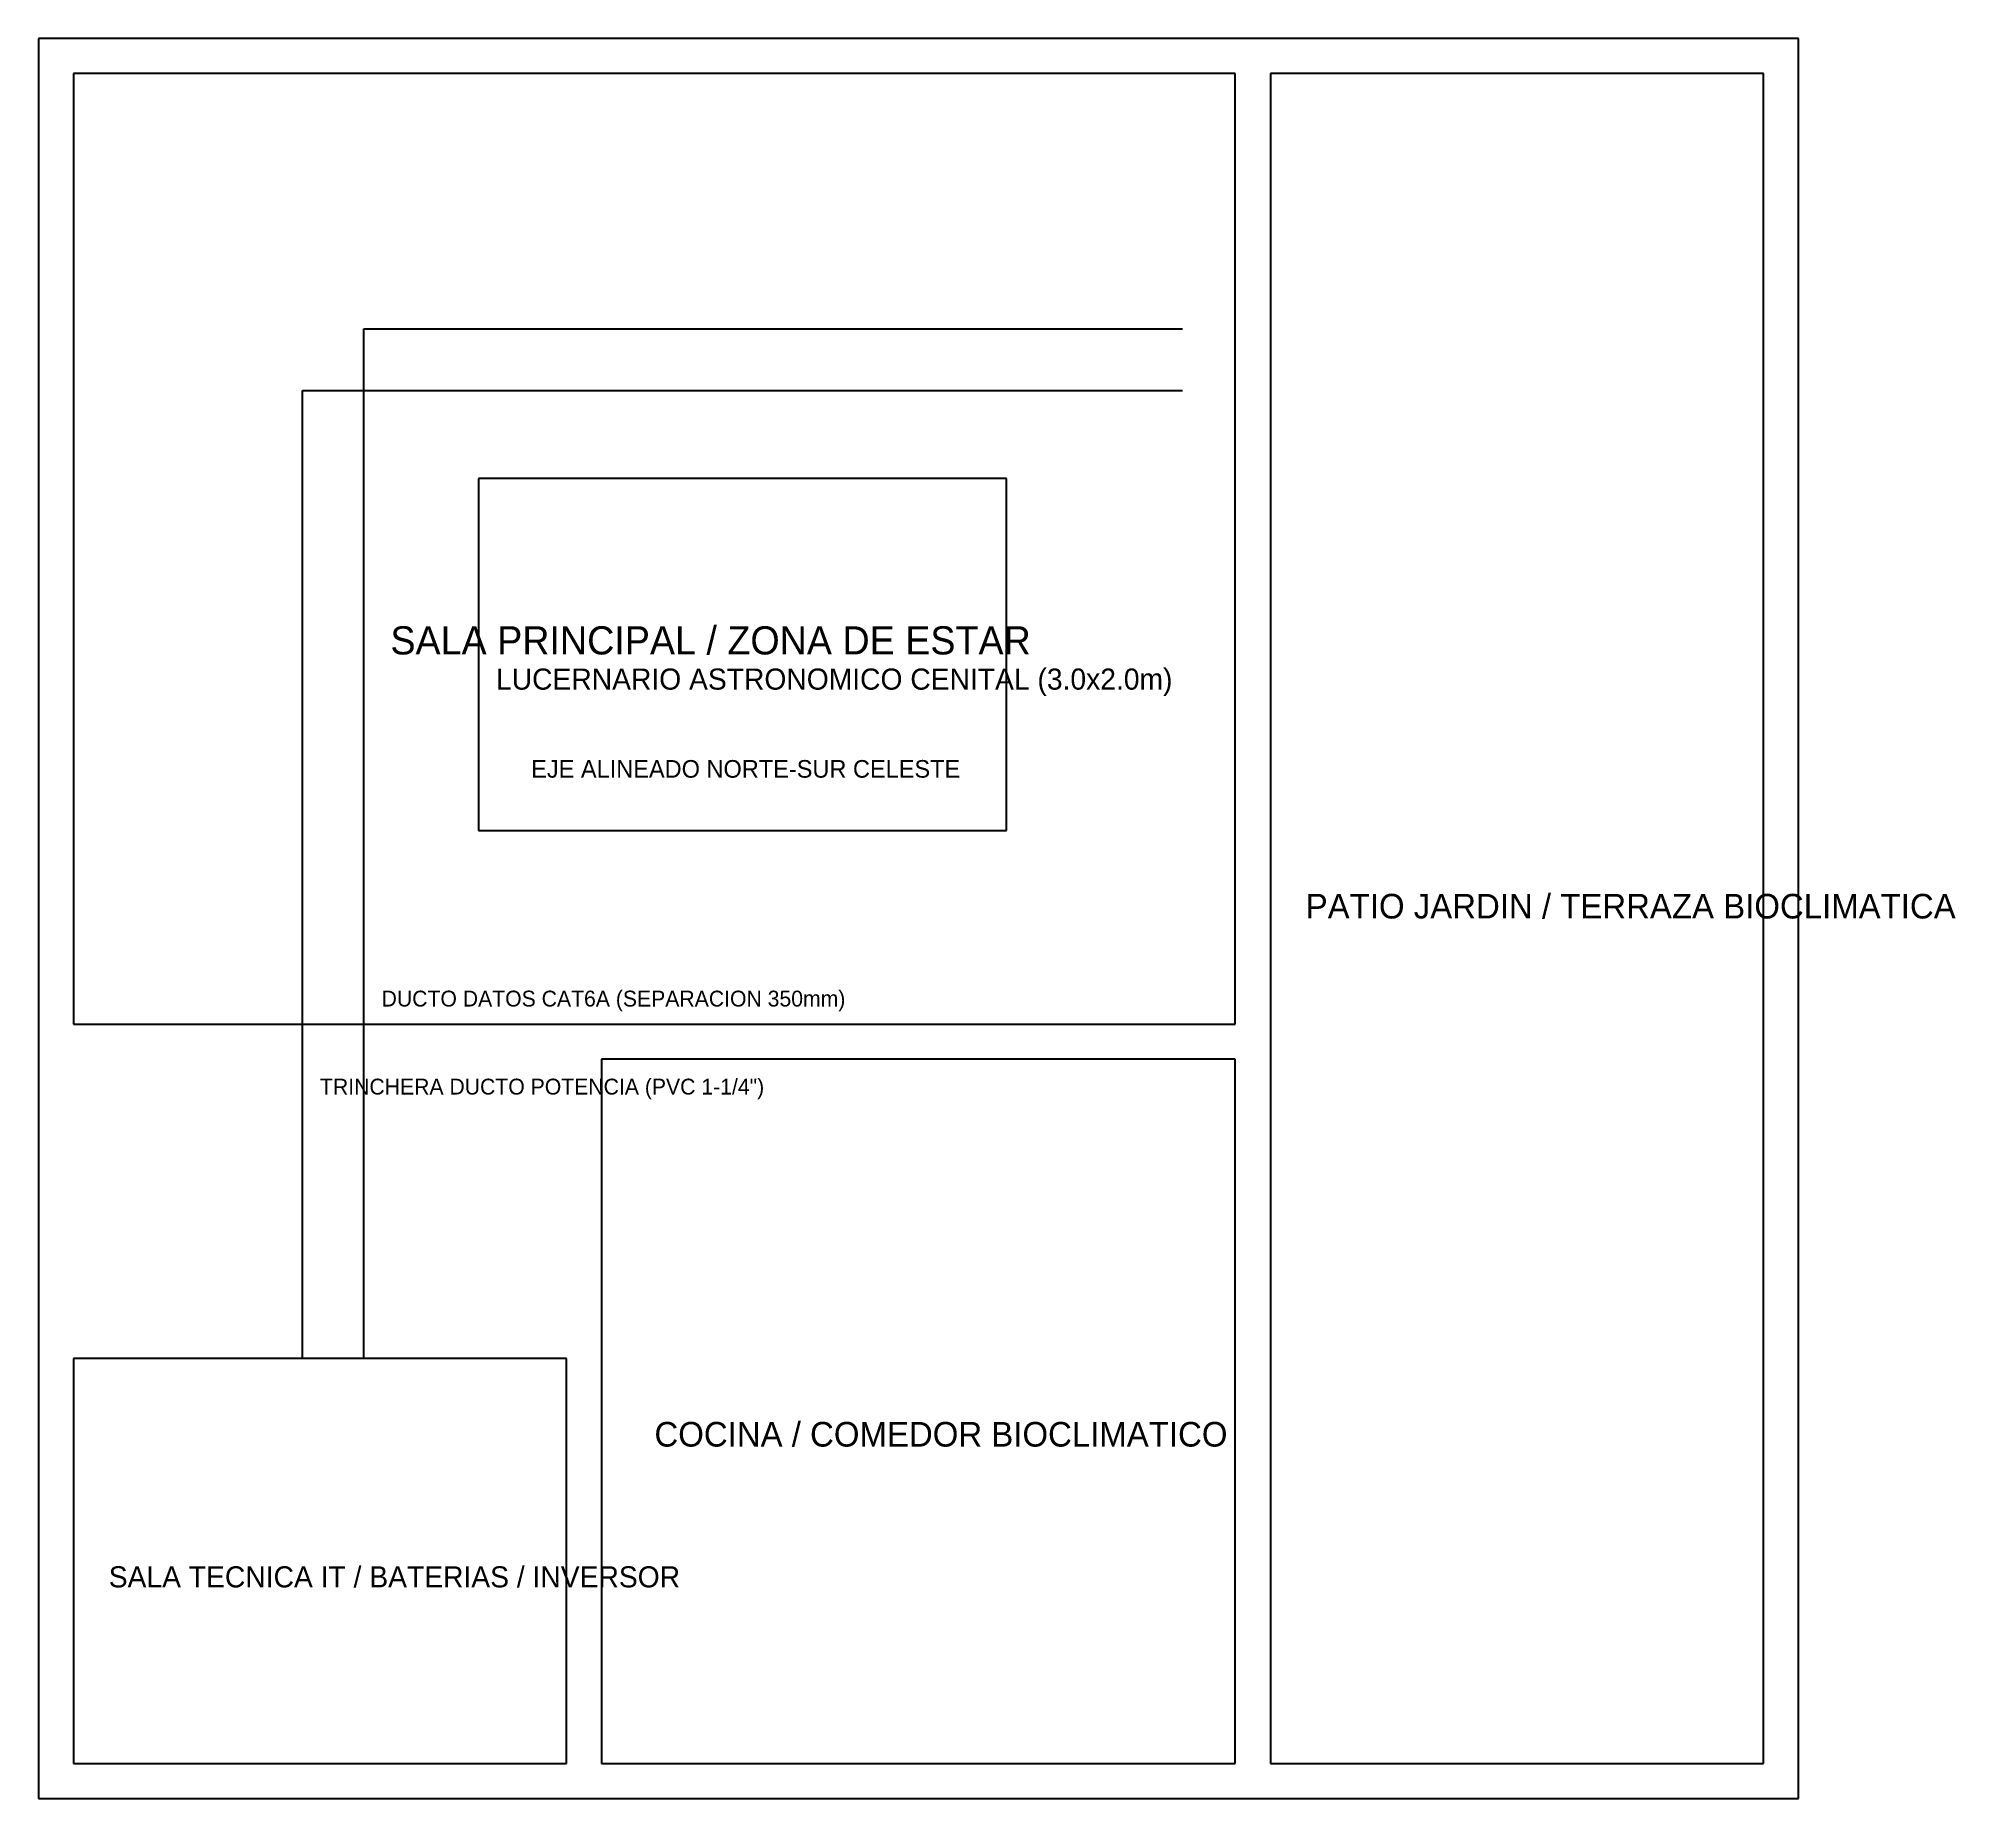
# Model space of a CAD drawing. Extents: x 0 to 10892, y 0 to 10000.
import ezdxf

# ---------------------------------------------------------------- set-up
doc = ezdxf.new("R2010")
doc.units = 0
for name, color, linetype in [('DUCTOS_DATOS', 1, 'CONTINUOUS'), ('DUCTOS_FUERZA', 2, 'CONTINUOUS'), ('LUCERNARIO_CENITAL', 6, 'CONTINUOUS'), ('MUROS_CARGA', 7, 'CONTINUOUS'), ('TABIQUES', 3, 'CONTINUOUS'), ('ZONIFICACION', 5, 'CONTINUOUS')]:
    doc.layers.add(name, color=color, linetype=linetype)

msp = doc.modelspace()

# ---------------------------------------------------------------- linework, layer by layer
at = {"layer": 'DUCTOS_DATOS'}
for p, q in [((1850, 2500), (1850, 8350)), ((1850, 8350), (6500, 8350))]:
    msp.add_line(p, q, dxfattribs=at)
at = {"layer": 'DUCTOS_FUERZA'}
for p, q in [((1500, 2500), (1500, 8000)), ((1500, 8000), (6500, 8000))]:
    msp.add_line(p, q, dxfattribs=at)
at = {"layer": 'LUCERNARIO_CENITAL'}
for p, q in [((5500, 7500), (2500, 7500)), ((2500, 7500), (2500, 5500)), ((5500, 5500), (5500, 7500)), ((2500, 5500), (5500, 5500))]:
    msp.add_line(p, q, dxfattribs=at)
at = {"layer": 'MUROS_CARGA'}
for p, q in [((10000, 10000), (0, 10000)), ((0, 10000), (0, 0)), ((10000, 0), (10000, 10000)), ((0, 0), (10000, 0))]:
    msp.add_line(p, q, dxfattribs=at)
at = {"layer": 'TABIQUES'}
for p, q in [((6800, 9800), (200, 9800)), ((200, 9800), (200, 4400)), ((6800, 4400), (6800, 9800)), ((9800, 9800), (7000, 9800)), ((7000, 9800), (7000, 200)), ((9800, 200), (9800, 9800)), ((200, 4400), (6800, 4400)), ((6800, 4200), (3200, 4200)), ((3200, 4200), (3200, 200)), ((6800, 200), (6800, 4200)), ((3000, 2500), (200, 2500)), ((200, 2500), (200, 200)), ((3000, 200), (3000, 2500)), ((200, 200), (3000, 200)), ((3200, 200), (6800, 200)), ((7000, 200), (9800, 200))]:
    msp.add_line(p, q, dxfattribs=at)

# ---------------------------------------------------------------- texts
at = {"layer": 'DUCTOS_DATOS'}
msp.add_text('DUCTO DATOS CAT6A (SEPARACION 350mm)', height=90, dxfattribs=at).set_placement((1950, 4500))
at = {"layer": 'DUCTOS_FUERZA'}
msp.add_text('TRINCHERA DUCTO POTENCIA (PVC 1-1/4")', height=90, dxfattribs=at).set_placement((1600, 4000))
at = {"layer": 'LUCERNARIO_CENITAL'}
for s, height, p in [('LUCERNARIO ASTRONOMICO CENITAL (3.0x2.0m)', 120, (2600, 6300)), ('EJE ALINEADO NORTE-SUR CELESTE', 100, (2800, 5800))]:
    msp.add_text(s, height=height, dxfattribs=at).set_placement(p)
at = {"layer": 'ZONIFICACION'}
for s, height, p in [('SALA PRINCIPAL / ZONA DE ESTAR', 160, (2000, 6500)), ('PATIO JARDIN / TERRAZA BIOCLIMATICA', 140, (7200, 5000)), ('COCINA / COMEDOR BIOCLIMATICO', 140, (3500, 2000)), ('SALA TECNICA IT / BATERIAS / INVERSOR', 120, (400, 1200))]:
    msp.add_text(s, height=height, dxfattribs=at).set_placement(p)

doc.saveas('drawing.dxf')
